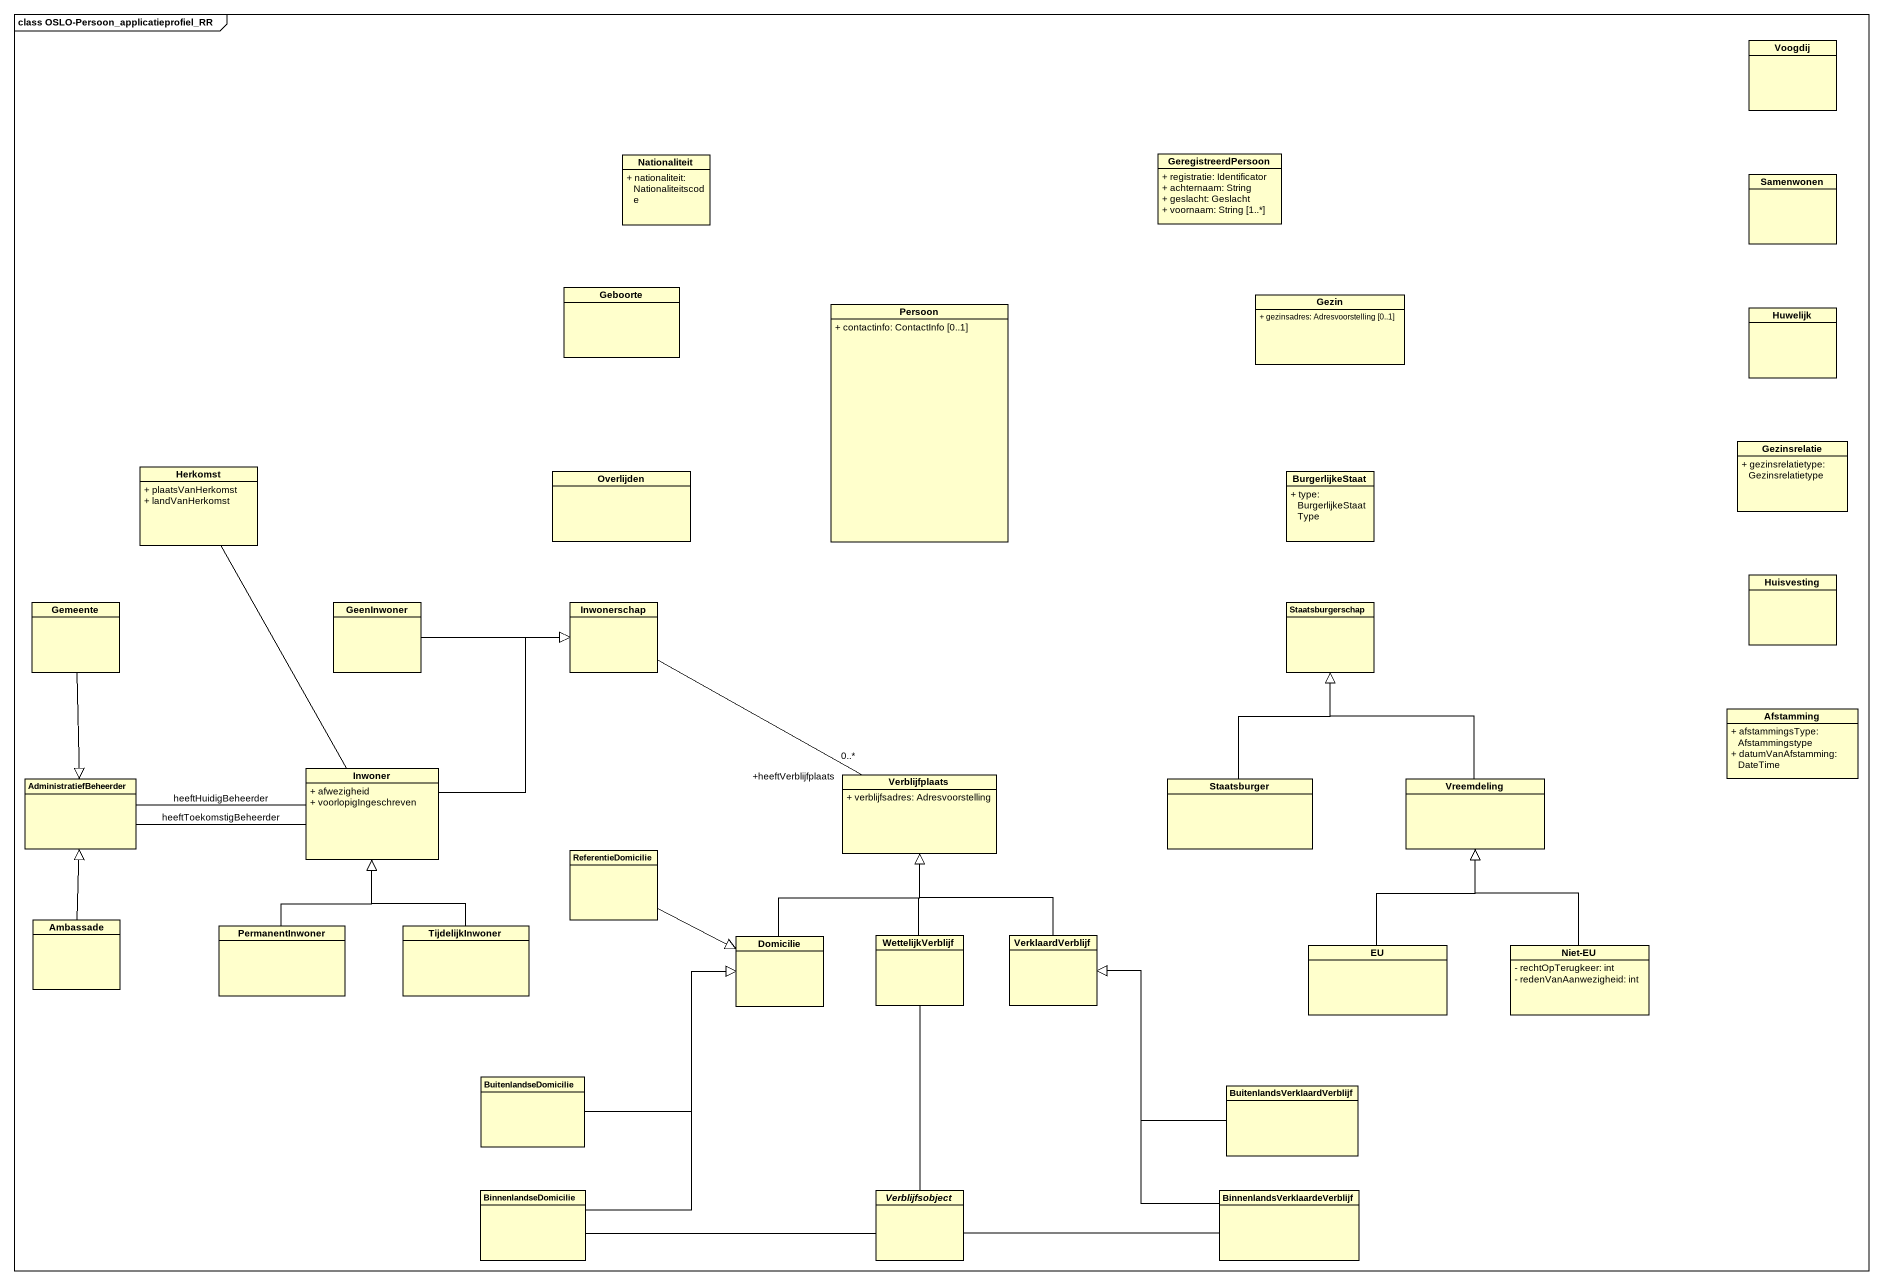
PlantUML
@startuml
mainframe class OSLO-Persoon_applicatieprofiel_RR
hide circle
hide empty members
skinparam classAttributeIconSize 0
class Voogdij
class Nationaliteit {
  + nationaliteit: Nationaliteitscode
}
class GeregistreerdPersoon {
  + registratie: Identificator
  + achternaam: String
  + geslacht: Geslacht
  + voornaam: String [1..*]
}
class Samenwonen
class Geboorte
class Gezin {
  + gezinsadres: Adresvoorstelling [0..1]
}
class Persoon {
  + contactinfo: ContactInfo [0..1]
}
class Huwelijk
class Gezinsrelatie {
  + gezinsrelatietype: Gezinsrelatietype
}
class Herkomst {
  + plaatsVanHerkomst
  + landVanHerkomst
}
class Overlijden
class BurgerlijkeStaat {
  + type: BurgerlijkeStaatType
}
class Huisvesting
class Gemeente
class GeenInwoner
class Inwonerschap
class Staatsburgerschap
class Afstamming {
  + afstammingsType: Afstammingstype
  + datumVanAfstamming: DateTime
}
class Inwoner {
  + afwezigheid
  + voorlopigIngeschreven
}
class Verblijfplaats {
  + verblijfsadres: Adresvoorstelling
}
class AdministratiefBeheerder
class Staatsburger
class Vreemdeling
class ReferentieDomicilie
class Ambassade
class PermanentInwoner
class TijdelijkInwoner
class Domicilie
class WettelijkVerblijf
class VerklaardVerblijf
class EU
class "Niet-EU" as Niet_EU {
  - rechtOpTerugkeer: int
  - redenVanAanwezigheid: int
}
class BuitenlandseDomicilie
class BuitenlandsVerklaardVerblijf
class BinnenlandseDomicilie
abstract class Verblijfsobject
class "BinnenlandsVerklaardeVerblijf" as BinnenlandsVerklaardeVerblij
Gemeente --|> AdministratiefBeheerder
GeenInwoner -right-|> Inwonerschap
Inwonerschap -right- "+heeftVerblijfplaats\n0..*" Verblijfplaats
Inwoner -up- Herkomst
Inwoner -up-|> Inwonerschap
Inwoner -left- AdministratiefBeheerder : heeftToekomstigBeheerder
Inwoner -left- AdministratiefBeheerder : heeftHuidigBeheerder
Staatsburger -up-|> Staatsburgerschap
Vreemdeling -up-|> Staatsburgerschap
ReferentieDomicilie -right-|> Domicilie
Ambassade -up-|> AdministratiefBeheerder
PermanentInwoner -up-|> Inwoner
TijdelijkInwoner -up-|> Inwoner
Domicilie -up-|> Verblijfplaats
WettelijkVerblijf -up-|> Verblijfplaats
WettelijkVerblijf -- Verblijfsobject
VerklaardVerblijf -up-|> Verblijfplaats
EU -up-|> Vreemdeling
Niet_EU -up-|> Vreemdeling
BuitenlandseDomicilie -right-|> Domicilie
BuitenlandsVerklaardVerblijf -up-|> VerklaardVerblijf
BinnenlandseDomicilie -up-|> Domicilie
BinnenlandseDomicilie -right- Verblijfsobject
BinnenlandsVerklaardeVerblij -up-|> VerklaardVerblijf
BinnenlandsVerklaardeVerblij -left- Verblijfsobject
@enduml
